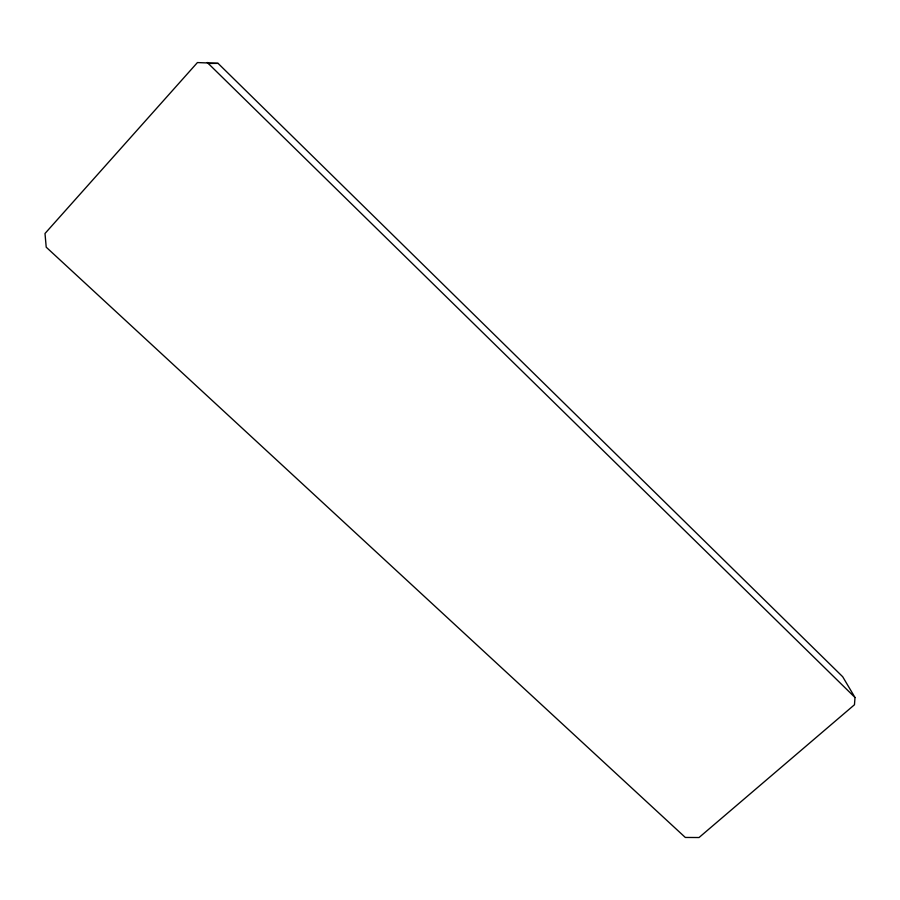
<?xml version="1.0" encoding="UTF-8"?>
<svg xmlns="http://www.w3.org/2000/svg" width="900" height="900" viewBox="0 0 900 900"><rect width="100%" height="100%" fill="white"/><g stroke="black" fill="none" stroke-linecap="round" stroke-linejoin="round"><path stroke-width="1.35" d="M855 697.489L854.471 704.745L699.03 837.529L685.316 837.45L46.215 247.196L45 233.494L197.426 62.561L218.081 63.371L842.681 676.721L855 697.489L207.248 62.471M208.631 63.45L218.081 63.371"/></g></svg>
